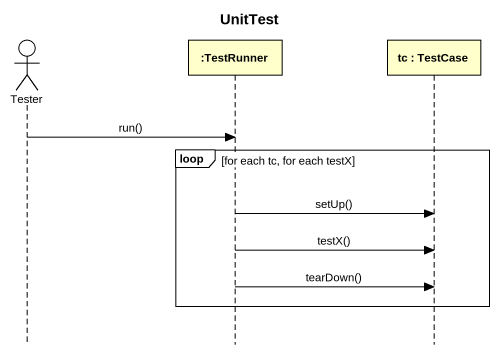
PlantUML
@startuml
title UnitTest
hide footbox
actor Tester
participant ":TestRunner" as TestRunner
participant "tc : TestCase" as tc

Tester -> TestRunner : run()
loop for each tc, for each testX
  TestRunner -> tc : setUp()
  TestRunner -> tc : testX()
  TestRunner -> tc : tearDown()
end
@enduml
